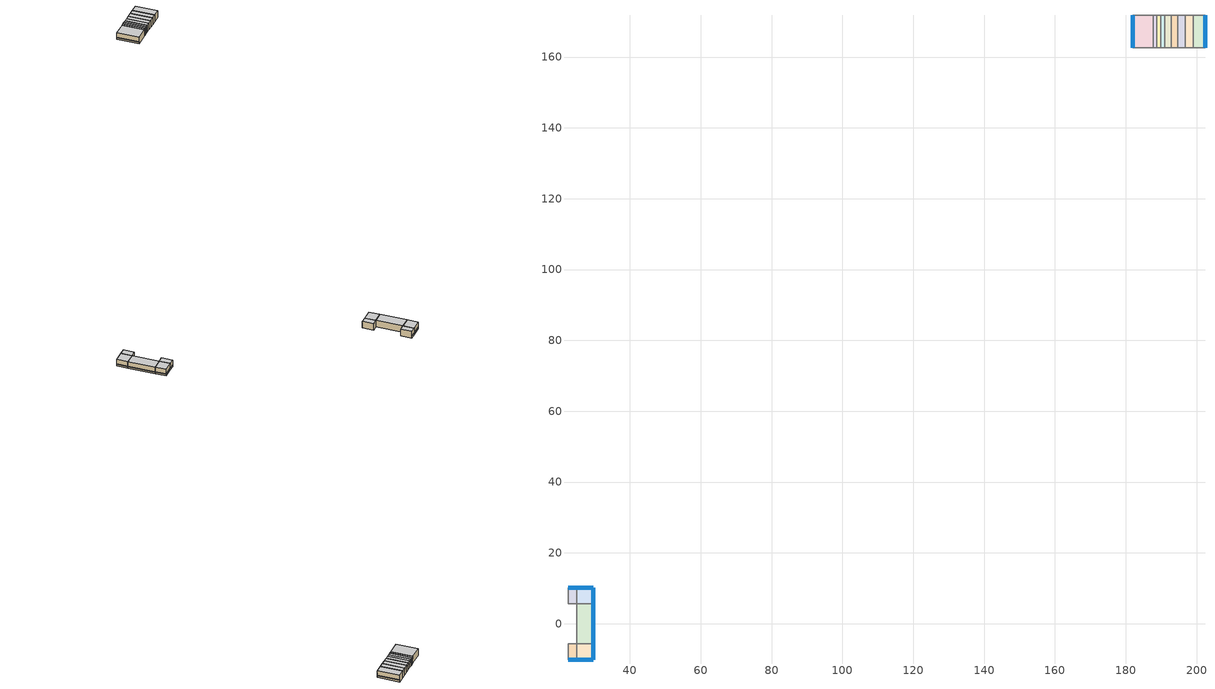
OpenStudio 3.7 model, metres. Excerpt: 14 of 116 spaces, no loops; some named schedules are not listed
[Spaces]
Outpatient LockerRoom A  - Story Ground
 floor ground (Foundation F 126 Perim 252 Area 1151): 22.5,-10.19 22.5,-5.62 25.02,-5.62 25.02,-10.19 z0
 wall outside: 22.5,-10.19 25.02,-10.19 z0:3.05
 wall to Outpatient NurseStation A  - Story Ground: 22.5,-5.62 22.5,-10.19 z0:3.05
 wall to Outpatient LockerRoom B  - Story Ground: 25.02,-5.62 22.5,-5.62 z0:3.05
 wall to Outpatient LockerRoom A end_b - Story Ground: 25.02,-10.19 25.02,-5.62 z0:3.05
 window (Window U-0.5 SHGC 0.27): 22.53,-10.19 24.99,-10.19 z0.76:0.95
 ceiling adiabatic (Typical Interior Ceiling): 25.02,-10.19 25.02,-5.62 22.5,-5.62 22.5,-10.19 z3.05
Outpatient LockerRoom C  - Story Ground
 floor ground (Foundation F 126 Perim 252 Area 1151): 22.5,5.62 22.5,10.19 25.02,10.19 25.02,5.62 z0
 wall outside: 25.02,10.19 22.5,10.19 z0:3.05
 wall to Outpatient NurseStation C  - Story Ground: 22.5,10.19 22.5,5.62 z0:3.05
 wall to Outpatient LockerRoom C end_b - Story Ground: 25.02,5.62 25.02,10.19 z0:3.05
 wall to Outpatient LockerRoom B  - Story Ground: 22.5,5.62 25.02,5.62 z0:3.05
 window (Window U-0.5 SHGC 0.27): 24.99,10.19 22.53,10.19 z0.76:0.95
 ceiling adiabatic (Typical Interior Ceiling): 25.02,5.62 25.02,10.19 22.5,10.19 22.5,5.62 z3.05
Outpatient LockerRoom A end_b - Story Ground
 floor ground (Foundation F 126 Perim 914 Area 209): 25.02,-10.19 25.02,-5.62 29.59,-5.62 29.59,-10.19 z0
 wall outside: 25.02,-10.19 29.59,-10.19 29.59,-5.62 z0:3.05
 wall to Outpatient LockerRoom B end_b - Story Ground: 29.59,-5.62 25.02,-5.62 z0:3.05
 window (Window U-0.5 SHGC 0.27): 29.59,-10.16 29.59,-5.64 / 25.04,-10.19 29.57,-10.19 z0.76:0.95
 ceiling adiabatic (Typical Interior Ceiling): 29.59,-10.19 29.59,-5.62 25.02,-5.62 25.02,-10.19 z3.05
Outpatient LockerRoom B end_b - Story Ground
 floor ground (Foundation F 126 Perim 1123 Area 5135): 25.02,-5.62 25.02,5.62 29.59,5.62 29.59,-5.62 z0
 wall outside: 29.59,-5.62 29.59,5.62 z0:3.05
 wall to Outpatient LockerRoom B  - Story Ground: 25.02,5.62 25.02,-5.62 z0:3.05
 wall to Outpatient LockerRoom C end_b - Story Ground: 29.59,5.62 25.02,5.62 z0:3.05
 window (Window U-0.5 SHGC 0.27): 29.59,-5.59 29.59,5.59 z0.76:0.95
 ceiling adiabatic (Typical Interior Ceiling): 29.59,-5.62 29.59,5.62 25.02,5.62 25.02,-5.62 z3.05
Outpatient LockerRoom C end_b - Story Ground
 floor ground (Foundation F 126 Perim 914 Area 209): 25.02,5.62 25.02,10.19 29.59,10.19 29.59,5.62 z0
 wall outside: 29.59,5.62 29.59,10.19 25.02,10.19 z0:3.05
 window (Window U-0.5 SHGC 0.27): 29.57,10.19 25.04,10.19 / 29.59,5.64 29.59,10.16 z0.76:0.95
 ceiling adiabatic (Typical Interior Ceiling): 29.59,5.62 29.59,10.19 25.02,10.19 25.02,5.62 z3.05
Outpatient ProcedureRoom  - Story Ground
 floor ground (Foundation F 126 Perim 922 Area 5322): 181.99,162.59 181.99,171.8 187.76,171.8 187.76,162.59 z0
 wall outside: 181.99,171.8 181.99,162.59 z0:3.05
 wall adiabatic (Typical Interior Wall): 187.76,171.8 181.99,171.8 / 181.99,162.59 187.76,162.59 z0:3.05
 wall to Outpatient CleanWork  - Story Ground: 187.76,162.59 187.76,171.8 z0:3.05
 window (Window U-0.5 SHGC 0.27): 181.99,171.78 181.99,162.61 z0.76:0.95
 ceiling adiabatic (Typical Interior Ceiling): 187.76,162.59 187.76,171.8 181.99,171.8 181.99,162.59 z3.05
Outpatient CleanWork  - Story Ground
 floor ground (Foundation F 126 Perim 0 Area 911): 187.76,162.59 187.76,171.8 188.75,171.8 188.75,162.59 z0
 wall adiabatic (Typical Interior Wall): 188.75,171.8 187.76,171.8 / 187.76,162.59 188.75,162.59 z0:3.05
 wall to Outpatient BioHazard  - Story Ground: 188.75,162.59 188.75,171.8 z0:3.05
 ceiling adiabatic (Typical Interior Ceiling): 188.75,162.59 188.75,171.8 187.76,171.8 187.76,162.59 z3.05
Outpatient BioHazard  - Story Ground
 floor ground (Foundation F 126 Perim 0 Area 1064): 188.75,162.59 188.75,171.8 189.91,171.8 189.91,162.59 z0
 wall adiabatic (Typical Interior Wall): 189.91,171.8 188.75,171.8 / 188.75,162.59 189.91,162.59 z0:3.05
 wall to Outpatient MedGas  - Story Ground: 189.91,162.59 189.91,171.8 z0:3.05
 ceiling adiabatic (Typical Interior Ceiling): 189.91,162.59 189.91,171.8 188.75,171.8 188.75,162.59 z3.05
Outpatient MedGas  - Story Ground
 floor ground (Foundation F 126 Perim 0 Area 1064): 189.91,162.59 189.91,171.8 191.06,171.8 191.06,162.59 z0
 wall adiabatic (Typical Interior Wall): 191.06,171.8 189.91,171.8 / 189.91,162.59 191.06,162.59 z0:3.05
 wall to Outpatient DressingRoom  - Story Ground: 191.06,162.59 191.06,171.8 z0:3.05
 ceiling adiabatic (Typical Interior Ceiling): 191.06,162.59 191.06,171.8 189.91,171.8 189.91,162.59 z3.05
Outpatient DressingRoom  - Story Ground
 floor ground (Foundation F 126 Perim 0 Area 1597): 191.06,162.59 191.06,171.8 192.8,171.8 192.8,162.59 z0
 wall adiabatic (Typical Interior Wall): 192.8,171.8 191.06,171.8 / 191.06,162.59 192.8,162.59 z0:3.05
 wall to Outpatient ElevatorPumpRoom  - Story Ground: 192.8,162.59 192.8,171.8 z0:3.05
 ceiling adiabatic (Typical Interior Ceiling): 192.8,162.59 192.8,171.8 191.06,171.8 191.06,162.59 z3.05
Outpatient ElevatorPumpRoom  - Story Ground
 floor ground (Foundation F 126 Perim 0 Area 1673): 192.8,162.59 192.8,171.8 194.61,171.8 194.61,162.59 z0
 wall adiabatic (Typical Interior Wall): 194.61,171.8 192.8,171.8 / 192.8,162.59 194.61,162.59 z0:3.05
 wall to Outpatient Anesthesia  - Story Ground: 194.61,162.59 194.61,171.8 z0:3.05
 ceiling adiabatic (Typical Interior Ceiling): 194.61,162.59 194.61,171.8 192.8,171.8 192.8,162.59 z3.05
Outpatient Anesthesia  - Story Ground
 floor ground (Foundation F 126 Perim 0 Area 1977): 194.61,162.59 194.61,171.8 196.76,171.8 196.76,162.59 z0
 wall adiabatic (Typical Interior Wall): 196.76,171.8 194.61,171.8 / 194.61,162.59 196.76,162.59 z0:3.05
 wall to Outpatient IT_Room  - Story Ground: 196.76,162.59 196.76,171.8 z0:3.05
 ceiling adiabatic (Typical Interior Ceiling): 196.76,162.59 196.76,171.8 194.61,171.8 194.61,162.59 z3.05
Outpatient IT_Room  - Story Ground
 floor ground (Foundation F 126 Perim 0 Area 2053): 196.76,162.59 196.76,171.8 198.98,171.8 198.98,162.59 z0
 wall adiabatic (Typical Interior Wall): 198.98,171.8 196.76,171.8 / 196.76,162.59 198.98,162.59 z0:3.05
 wall to Outpatient MRI_Control  - Story Ground: 198.98,162.59 198.98,171.8 z0:3.05
 ceiling adiabatic (Typical Interior Ceiling): 198.98,162.59 198.98,171.8 196.76,171.8 196.76,162.59 z3.05
Outpatient MRI_Control  - Story Ground
 floor ground (Foundation F 126 Perim 922 Area 3117): 198.98,162.59 198.98,171.8 202.36,171.8 202.36,162.59 z0
 wall outside: 202.36,162.59 202.36,171.8 z0:3.05
 wall adiabatic (Typical Interior Wall): 202.36,171.8 198.98,171.8 / 198.98,162.59 202.36,162.59 z0:3.05
 window (Window U-0.5 SHGC 0.27): 202.36,162.61 202.36,171.78 z0.76:0.95
 ceiling adiabatic (Typical Interior Ceiling): 202.36,162.59 202.36,171.8 198.98,171.8 198.98,162.59 z3.05
[Site]
Northeast Philadelph: Latitude {deg}=40.08; Longitude {deg}=-75.01; Time Zone {hr}=-5; Elevation {m}=36; Terrain=City
[Site:WaterMainsTemperature]
Calculation Method=Correlation; Annual Average Outdoor Air Temperature {C}=14.165; Maximum Difference In Monthly Average Outdoor Air Temperatures {deltaC}=25.99
[SizingPeriod:DesignDay] Daily Dry-Bulb Temperature Range {deltaC}=10.2; Barometric Pressure {Pa}=100893; Wind Speed {m/s}=4.3; Wind Direction {deg}=280; Rain Indicator=No; Snow Indicator=No; Day of Month=21; Month=7; Day Type=SummerDesignDay; Daylight Saving Time Indicator=No; Dry-Bulb Temperature Range Modifier Type=DefaultMultipliers; Solar Model Indicator=ASHRAETau; ASHRAE Clear Sky Optical Depth for Beam Irradiance=0.453; ASHRAE Clear Sky Optical Depth for Diffuse Irradiance=2.129
Name | Maximum Dry-Bulb Temperature {C} | Humidity Condition Type | Wetbulb or DewPoint at Maximum Dry-Bulb {C}
Northeast Philadelph Ann Clg .4% Condns DB=>MWB 1 | 34 | Wetbulb | 24.1
Northeast Philadelph Ann Clg .4% Condns WB=>MDB 1 | 31.5 | Wetbulb | 25.8
Northeast Philadelph Ann Clg 1% Condns DB=>MWB 1 | 32.6 | Wetbulb | 23.4
Northeast Philadelph Ann Clg 2% Condns DP=>MDB 1 | 26.8 | Dewpoint | 22.5
[ClimateZones]
Climate Zone Institution Name 1=ASHRAE; Climate Zone Document Name 1=ANSI/ASHRAE Standard 169; Climate Zone Document Year 1=2006; Climate Zone Value 1=ASHRAE 169-2013-4A; Climate Zone Institution Name 2=CEC; Climate Zone Document Name 2=California Climate Zone Descriptions; Climate Zone Document Year 2=1995
[Building]
ComStock 90.1-2004|Outpatient: North Axis {deg}=45; Default Construction Set=ComStock 90.1-2004 - Outpatient - ASHRAE 169-2013-4A; Default Schedule Set=Building Default Schedule Set; Standards Building Type=Outpatient
[Site:GroundTemperature:FCfactorMethod]
January Ground Temperature {C}=14; February Ground Temperature {C}=7.3; March Ground Temperature {C}=3.3; April Ground Temperature {C}=1.2; May Ground Temperature {C}=-0.2; June Ground Temperature {C}=5.6; July Ground Temperature {C}=10.9; August Ground Temperature {C}=16.1; September Ground Temperature {C}=21.7; October Ground Temperature {C}=25; November Ground Temperature {C}=24.8; December Ground Temperature {C}=19.9
[Construction:FfactorGroundFloor] F-Factor {W/m-K}=1.26344
Name | Area {m2} | PerimeterExposed {m}
Foundation F 126 Perim 0 Area 1977 | 19.7666 | 0
Foundation F 126 Perim 0 Area 1673 | 16.7256 | 0
Foundation F 126 Perim 0 Area 1597 | 15.9653 | 0
Foundation F 126 Perim 922 Area 5322 | 53.2178 | 9.21602
Foundation F 126 Perim 0 Area 1064 | 10.6436 | 0
Foundation F 126 Perim 914 Area 209 | 20.9032 | 9.144
Foundation F 126 Perim 252 Area 1151 | 11.5109 | 2.51769
Foundation F 126 Perim 1123 Area 5135 | 51.3454 | 11.2304
Foundation F 126 Perim 0 Area 2053 | 20.5269 | 0
Foundation F 126 Perim 922 Area 3117 | 31.1704 | 9.21602
Foundation F 126 Perim 0 Area 911 | 9.11123 | 0
[DefaultConstructionSet]
ComStock 90.1-2004 - Outpatient - ASHRAE 169-2013-4A: Default Exterior Surface Constructions=Default Surface Constructions 1; Default Interior Surface Constructions=Default Surface Constructions 2; Default Ground Contact Surface Constructions=Default Surface Constructions 3; Default Exterior SubSurface Constructions=Default Sub Surface Constructions 1; Default Interior SubSurface Constructions=Default Sub Surface Constructions 2; Interior Partition Construction=Typical Interior Partition
[DefaultSurfaceConstructions]
Name | Floor Construction | Wall Construction | Roof Ceiling Construction
Default Surface Constructions 1 | Typical Insulated Exterior Mass Floor R-9.35 | Typical Insulated Exterior Mass Wall R-6.62 | Typical IEAD Roof R-15.87
Default Surface Constructions 2 | Typical Interior Floor | Typical Interior Wall | Typical Interior Ceiling
Default Surface Constructions 3 | Typical Insulated Carpeted 6in Slab Floor | Typical Insulated Basement Mass Wall
[Construction]
Typical Insulated Exterior Mass Floor R-9.35: Typical Insulation R-6.78, 4 in. Normalweight Concrete Floor, Typical Carpet Pad
Typical IEAD Roof R-15.87: Roof Membrane, Typical Insulation R-14.76, Metal Roof Surface
Typical Interior Floor: 100mm Normalweight concrete floor, CP02 CARPET PAD
Typical Interior Wall: G01 13mm gypsum board, G01 13mm gypsum board
Typical Interior Ceiling: CP02 CARPET PAD, 100mm Normalweight concrete floor
Typical Insulated Carpeted 6in Slab Floor: 6 in. Normalweight Concrete Floor, Typical Carpet Pad
Typical Insulated Basement Mass Wall: 8 in. Concrete Block Basement Wall
U 0.57 SHGC 0.39 Dbl Ref-D Clr 6mm/6mm Air: REF D CLEAR 6MM, AIR 6MM, CLEAR 6MM
Typical Insulated Metal Door R-1.43: F08 Metal surface, Typical Insulation R-0.58
Typical Overhead Door R-0.86: Typical Insulation R-0.01
U 1.17 SHGC 0.49 Simple Glazing Skylight U-1.17 SHGC 0.39: U 1.17 SHGC 0.49 Simple Glazing U-1.17 SHGC 0.39
Typical Interior Window: Clear 3mm
Typical Interior Door; Typical Interior Partition: G05 25mm wood
Typical Insulated Exterior Mass Wall R-6.62: 1IN Stucco, 8IN CONCRETE HW RefBldg, Typical Insulation R-4.23, 1/2IN Gypsum
InteriorFurnishings 1: Std Wood 6inch 1
Window U-0.5 SHGC 0.27: Simple Glazing Double - LowE - Tinted/Reflective - Thermally Broken Aluminum
[Material:NoMass] Roughness=Smooth; Thermal Absorptance=0.9; Solar Absorptance=0.7
Name | Thermal Resistance {m2-K/W} | Visible Absorptance
Typical Insulation R-6.78 | 1.19347 | 0.7
Typical Carpet Pad; CP02 CARPET PAD | 0.21648 | 0.8
Typical Insulation R-14.76 | 2.59864 | 0.7
Typical Insulation R-0.58 | 0.101875 | 0.7
Typical Insulation R-0.01 | 0.001 | 0.7
Typical Insulation R-4.23 | 0.745657 | 0.7
[Material] Thermal Absorptance=0.9
Name | Roughness | Thickness {m} | Conductivity {W/m-K} | Density {kg/m3} | Specific Heat {J/kg-K} | Solar Absorptance | Visible Absorptance
4 in. Normalweight Concrete Floor | MediumRough | 0.1016 | 2.31 | 2322 | 832 | 0.7 | 0.7
Roof Membrane | VeryRough | 0.0095 | 0.16 | 1121.29 | 1460 | 0.7 | 0.7
Metal Roof Surface; F08 Metal surface | Smooth | 0.0008 | 45.28 | 7824 | 500 | 0.7 | 0.7
100mm Normalweight concrete floor | MediumRough | 0.1016 | 2.31045 | 2322 | 832.557 | 0.7 | 0.7
G01 13mm gypsum board | Smooth | 0.0127 | 0.160031 | 800.001 | 1090.73 | 0.7 | 0.5
6 in. Normalweight Concrete Floor | MediumRough | 0.1524 | 2.31 | 2322 | 832 | 0.7 | 0.7
8 in. Concrete Block Basement Wall | MediumRough | 0.2032 | 1.326 | 1842 | 912 | 0.7 | 0.7
G05 25mm wood | MediumSmooth | 0.0254 | 0.15 | 608 | 1630 | 0.5 | 0.5
1IN Stucco | Smooth | 0.0253 | 0.6918 | 1858 | 837 | 0.7 | 0.92
8IN CONCRETE HW RefBldg | Rough | 0.2032 | 1.311 | 2240 | 836.8 | 0.7 | 0.7
1/2IN Gypsum | Smooth | 0.0127 | 0.16 | 784.9 | 830 | 0.4 | 0.4
Std Wood 6inch 1 | MediumSmooth | 0.15 | 0.12 | 540 | 1210 | 0.7 | 0.7
[DefaultSubSurfaceConstructions]
Name | Fixed Window Construction | Operable Window Construction | Door Construction | Glass Door Construction | Overhead Door Construction | Skylight Construction | Tubular Daylight Dome Construction | Tubular Daylight Diffuser Construction
Default Sub Surface Constructions 1 | U 0.57 SHGC 0.39 Dbl Ref-D Clr 6mm/6mm Air | U 0.57 SHGC 0.39 Dbl Ref-D Clr 6mm/6mm Air | Typical Insulated Metal Door R-1.43 | U 0.57 SHGC 0.39 Dbl Ref-D Clr 6mm/6mm Air | Typical Overhead Door R-0.86 | U 1.17 SHGC 0.49 Simple Glazing Skylight U-1.17 SHGC 0.39 | Typical Interior Window | Typical Interior Window
Default Sub Surface Constructions 2 | Typical Interior Window | Typical Interior Window | Typical Interior Door
[WindowMaterial:Glazing] Optical Data Type=SpectralAverage; Infrared Transmittance at Normal Incidence=0; Front Side Infrared Hemispherical Emissivity=0.84; Conductivity {W/m-K}=0.9; Dirt Correction Factor for Solar and Visible Transmittance=1; Solar Diffusing=No
Name | Thickness {m} | Solar Transmittance at Normal Incidence | Front Side Solar Reflectance at Normal Incidence | Back Side Solar Reflectance at Normal Incidence | Visible Transmittance at Normal Incidence | Front Side Visible Reflectance at Normal Incidence | Back Side Visible Reflectance at Normal Incidence | Back Side Infrared Hemispherical Emissivity
REF D CLEAR 6MM | 0.006 | 0.429 | 0.308 | 0.379 | 0.334 | 0.453 | 0.505 | 0.82
CLEAR 6MM | 0.006 | 0.775 | 0.071 | 0.071 | 0.881 | 0.08 | 0.08 | 0.84
Clear 3mm | 0.003 | 0.837 | 0.075 | 0.075 | 0.898 | 0.081 | 0.081 | 0.84
[WindowMaterial:Gas]
AIR 6MM: Gas Type=Air; Thickness {m}=0.0063
[WindowMaterial:SimpleGlazingSystem]
Name | U-Factor {W/m2-K} | Solar Heat Gain Coefficient | Visible Transmittance
U 1.17 SHGC 0.49 Simple Glazing U-1.17 SHGC 0.39 | 6.64357 | 0.39 | 0.38
Simple Glazing Double - LowE - Tinted/Reflective - Thermally Broken Aluminum | 2.81642 | 0.266 | 0.359
[SpaceType] Standards Building Type=Outpatient
Name | Default Schedule Set | Design Specification Outdoor Air Object | Standards Space Type
Outpatient BioHazard - ComStock 90.1-2004 | Outpatient BioHazard Schedule Set | Outpatient BioHazard Ventilation | BioHazard
Outpatient MedGas - ComStock 90.1-2004 | Outpatient MedGas Schedule Set | Outpatient MedGas Ventilation | MedGas
Outpatient DressingRoom - ComStock 90.1-2004 | Outpatient DressingRoom Schedule Set | Outpatient DressingRoom Ventilation | DressingRoom
Outpatient ElevatorPumpRoom - ComStock 90.1-2004 | Outpatient ElevatorPumpRoom Schedule Set | Outpatient ElevatorPumpRoom Ventilation | ElevatorPumpRoom
Outpatient Anesthesia - ComStock 90.1-2004 | Outpatient Anesthesia Schedule Set | Outpatient Anesthesia Ventilation | Anesthesia
Outpatient IT_Room - ComStock 90.1-2004 | Outpatient IT_Room Schedule Set | Outpatient IT_Room Ventilation | IT_Room
Outpatient MRI_Control - ComStock 90.1-2004 | Outpatient MRI_Control Schedule Set | Outpatient MRI_Control Ventilation | MRI_Control
Outpatient ProcedureRoom - ComStock 90.1-2004 | Outpatient ProcedureRoom Schedule Set | Outpatient ProcedureRoom Ventilation | ProcedureRoom
Outpatient CleanWork - ComStock 90.1-2004 | Outpatient CleanWork Schedule Set | Outpatient CleanWork Ventilation | CleanWork
Outpatient LockerRoom - ComStock 90.1-2004 | Outpatient LockerRoom Schedule Set | Outpatient LockerRoom Ventilation | LockerRoom
[BuildingStory]
Story Ground: Nominal Z Coordinate {m}=0; Nominal Floor to Floor Height {m}=3.048
[Space] Building Story=Story Ground
Name | Space Type | Thermal Zone
Outpatient LockerRoom A  - Story Ground | Outpatient LockerRoom - ComStock 90.1-2004 | Zone Outpatient LockerRoom A  - Story Ground
Outpatient LockerRoom C  - Story Ground | Outpatient LockerRoom - ComStock 90.1-2004 | Zone Outpatient LockerRoom C  - Story Ground
Outpatient LockerRoom A end_b - Story Ground | Outpatient LockerRoom - ComStock 90.1-2004 | Zone Outpatient LockerRoom A end_b - Story Ground
Outpatient LockerRoom B end_b - Story Ground | Outpatient LockerRoom - ComStock 90.1-2004 | Zone Outpatient LockerRoom B end_b - Story Ground
Outpatient LockerRoom C end_b - Story Ground | Outpatient LockerRoom - ComStock 90.1-2004 | Zone Outpatient LockerRoom C end_b - Story Ground
Outpatient ProcedureRoom  - Story Ground | Outpatient ProcedureRoom - ComStock 90.1-2004 | Zone Outpatient ProcedureRoom  - Story Ground
Outpatient CleanWork  - Story Ground | Outpatient CleanWork - ComStock 90.1-2004 | Zone Outpatient CleanWork  - Story Ground
Outpatient BioHazard  - Story Ground | Outpatient BioHazard - ComStock 90.1-2004 | Zone Outpatient BioHazard  - Story Ground
Outpatient MedGas  - Story Ground | Outpatient MedGas - ComStock 90.1-2004 | Zone Outpatient MedGas  - Story Ground
Outpatient DressingRoom  - Story Ground | Outpatient DressingRoom - ComStock 90.1-2004 | Zone Outpatient DressingRoom  - Story Ground
Outpatient ElevatorPumpRoom  - Story Ground | Outpatient ElevatorPumpRoom - ComStock 90.1-2004 | Zone Outpatient ElevatorPumpRoom  - Story Ground
Outpatient Anesthesia  - Story Ground | Outpatient Anesthesia - ComStock 90.1-2004 | Zone Outpatient Anesthesia  - Story Ground
Outpatient IT_Room  - Story Ground | Outpatient IT_Room - ComStock 90.1-2004 | Zone Outpatient IT_Room  - Story Ground
Outpatient MRI_Control  - Story Ground | Outpatient MRI_Control - ComStock 90.1-2004 | Zone Outpatient MRI_Control  - Story Ground
[ThermalZone] Multiplier=1; Use Ideal Air Loads=No
Name | Thermostat
Zone Outpatient LockerRoom A  - Story Ground | Outpatient LockerRoom - ComStock 90.1-2004 Thermostat
Zone Outpatient LockerRoom C  - Story Ground | Outpatient LockerRoom - ComStock 90.1-2004 Thermostat 4
Zone Outpatient LockerRoom A end_b - Story Ground | Outpatient LockerRoom - ComStock 90.1-2004 Thermostat 1
Zone Outpatient LockerRoom B end_b - Story Ground | Outpatient LockerRoom - ComStock 90.1-2004 Thermostat 3
Zone Outpatient LockerRoom C end_b - Story Ground | Outpatient LockerRoom - ComStock 90.1-2004 Thermostat 5
Zone Outpatient ProcedureRoom  - Story Ground | Outpatient ProcedureRoom - ComStock 90.1-2004 Thermostat
Zone Outpatient CleanWork  - Story Ground | Outpatient CleanWork - ComStock 90.1-2004 Thermostat
Zone Outpatient BioHazard  - Story Ground | Outpatient BioHazard - ComStock 90.1-2004 Thermostat
Zone Outpatient MedGas  - Story Ground | Outpatient MedGas - ComStock 90.1-2004 Thermostat
Zone Outpatient DressingRoom  - Story Ground | Outpatient DressingRoom - ComStock 90.1-2004 Thermostat
Zone Outpatient ElevatorPumpRoom  - Story Ground | Outpatient ElevatorPumpRoom - ComStock 90.1-2004 Thermostat
Zone Outpatient Anesthesia  - Story Ground | Outpatient Anesthesia - ComStock 90.1-2004 Thermostat
Zone Outpatient IT_Room  - Story Ground | Outpatient IT_Room - ComStock 90.1-2004 Thermostat
Zone Outpatient MRI_Control  - Story Ground | Outpatient MRI_Control - ComStock 90.1-2004 Thermostat
[People:Definition] Number of People Calculation Method=People/Area; Fraction Radiant=0.3
Name | People per Space Floor Area {person/m2}
Outpatient Anesthesia People Definition; Outpatient CleanWork People Definition; Outpatient MRI_Control People Definition; Outpatient ProcedureRoom People Definition | 0.215493
Outpatient DressingRoom People Definition; Outpatient IT_Room People Definition | 0.0538196
Outpatient LockerRoom People Definition | 0.161566
[People] Work Efficiency Schedule=Work Efficiency Schedule; Clothing Insulation Schedule=Clothing Schedule; Air Velocity Schedule=Air Velocity Schedule; Multiplier=1
Name | People Definition | Space or SpaceType
Outpatient Anesthesia People | Outpatient Anesthesia People Definition | Outpatient Anesthesia - ComStock 90.1-2004
Outpatient CleanWork People | Outpatient CleanWork People Definition | Outpatient CleanWork - ComStock 90.1-2004
Outpatient DressingRoom People | Outpatient DressingRoom People Definition | Outpatient DressingRoom - ComStock 90.1-2004
Outpatient IT_Room People | Outpatient IT_Room People Definition | Outpatient IT_Room - ComStock 90.1-2004
Outpatient LockerRoom People | Outpatient LockerRoom People Definition | Outpatient LockerRoom - ComStock 90.1-2004
Outpatient MRI_Control People | Outpatient MRI_Control People Definition | Outpatient MRI_Control - ComStock 90.1-2004
Outpatient ProcedureRoom People | Outpatient ProcedureRoom People Definition | Outpatient ProcedureRoom - ComStock 90.1-2004
[Lights:Definition] Design Level Calculation Method=Watts/Area; Fraction Visible=0.2; Return Air Fraction=0
Name | Watts per Space Floor Area {W/m2} | Fraction Radiant
Outpatient IT_Room - ComStock 90.1-2004 General Lights Definition | 6.48665 | 0.31
Outpatient ProcedureRoom - ComStock 90.1-2004 General Lights Definition | 15.429 | 0.31
Outpatient ProcedureRoom - ComStock 90.1-2004 Task Lights Definition | 0.0230523 | 0.125
Outpatient MRI_Control - ComStock 90.1-2004 General Lights Definition | 9.09114 | 0.31
Outpatient LockerRoom - ComStock 90.1-2004 General Lights Definition | 3.74035 | 0.31
Outpatient LockerRoom - ComStock 90.1-2004 Wall Wash Lights Definition | 4.25298 | 0.125
Outpatient Anesthesia - ComStock 90.1-2004 General Lights Definition; Outpatient CleanWork - ComStock 90.1-2004 General Lights Definition | 3.00501 | 0.31
Outpatient Anesthesia - ComStock 90.1-2004 Task Lights Definition; Outpatient CleanWork - ComStock 90.1-2004 Task Lights Definition | 26.7515 | 0.125
Outpatient DressingRoom - ComStock 90.1-2004 General Lights Definition | 8.57624 | 0.31
Outpatient MedGas - ComStock 90.1-2004 General Lights Definition; Outpatient BioHazard - ComStock 90.1-2004 General Lights Definition | 5.24604 | 0.31
Outpatient ElevatorPumpRoom - ComStock 90.1-2004 General Lights Definition | 4.99605 | 0.31
Outpatient ElevatorPumpRoom - ComStock 90.1-2004 Task Lights Definition | 5.1427 | 0.125
[ElectricEquipment:Definition] Design Level Calculation Method=Watts/Area; Fraction Latent=0; Fraction Radiant=0.5; Fraction Lost=0
Name | Watts per Space Floor Area {W/m2}
Outpatient Anesthesia Elec Equip Definition; Outpatient CleanWork Elec Equip Definition | 21.5278
Outpatient BioHazard Elec Equip Definition; Outpatient MedGas Elec Equip Definition | 1.07639
Outpatient DressingRoom Elec Equip Definition; Outpatient IT_Room Elec Equip Definition | 11.8403
Outpatient LockerRoom Elec Equip Definition; Outpatient ProcedureRoom Elec Equip Definition | 32.2917
Outpatient MRI_Control Elec Equip Definition | 107.639
[ElectricEquipment]
Name | Electric Equipment Definition | Space or SpaceType
Outpatient Anesthesia Elec Equip | Outpatient Anesthesia Elec Equip Definition | Outpatient Anesthesia - ComStock 90.1-2004
Outpatient BioHazard Elec Equip | Outpatient BioHazard Elec Equip Definition | Outpatient BioHazard - ComStock 90.1-2004
Outpatient CleanWork Elec Equip | Outpatient CleanWork Elec Equip Definition | Outpatient CleanWork - ComStock 90.1-2004
Outpatient DressingRoom Elec Equip | Outpatient DressingRoom Elec Equip Definition | Outpatient DressingRoom - ComStock 90.1-2004
Outpatient IT_Room Elec Equip | Outpatient IT_Room Elec Equip Definition | Outpatient IT_Room - ComStock 90.1-2004
Outpatient LockerRoom Elec Equip | Outpatient LockerRoom Elec Equip Definition | Outpatient LockerRoom - ComStock 90.1-2004
Outpatient MedGas Elec Equip | Outpatient MedGas Elec Equip Definition | Outpatient MedGas - ComStock 90.1-2004
Outpatient MRI_Control Elec Equip | Outpatient MRI_Control Elec Equip Definition | Outpatient MRI_Control - ComStock 90.1-2004
Outpatient ProcedureRoom Elec Equip | Outpatient ProcedureRoom Elec Equip Definition | Outpatient ProcedureRoom - ComStock 90.1-2004
[DesignSpecification:OutdoorAir]
Name | Outdoor Air Method | Outdoor Air Flow per Floor Area {m3/s-m2} | Outdoor Air Flow per Person {m3/s-person} | Outdoor Air Flow Air Changes per Hour {1/hr}
Outpatient Anesthesia Ventilation; Outpatient CleanWork Ventilation; Outpatient MRI_Control Ventilation | Sum | 0.001524
Outpatient BioHazard Ventilation; Outpatient MedGas Ventilation | Sum | 0.000762
Outpatient DressingRoom Ventilation; Outpatient IT_Room Ventilation | Sum |  | 0.00943895
Outpatient ElevatorPumpRoom Ventilation |  | 0 | 0 | 0
Outpatient LockerRoom Ventilation | Sum |  | 0.00707921
Outpatient ProcedureRoom Ventilation | Sum | 0.004064
[DefaultScheduleSet]
Name | Number of People Schedule | People Activity Level Schedule | Lighting Schedule | Electric Equipment Schedule | Infiltration Schedule | Hours of Operation Schedule
Outpatient Anesthesia Schedule Set; Outpatient BioHazard Schedule Set; Outpatient CleanWork Schedule Set; Outpatient DressingRoom Schedule Set; Outpatient IT_Room Schedule Set; Outpatient LockerRoom Schedule Set; Outpatient MedGas Schedule Set; Outpatient MRI_Control Schedule Set | OutPatientHealthCare BLDG_OCC_SCH | OutPatientHealthCare ACTIVITY_SCH | OutPatientHealthCare BLDG_LIGHT_SCH | OutPatientHealthCare BLDG_EQUIP_SCH_BASE | OutPatientHealthCare INFIL_SCH
Outpatient ElevatorPumpRoom Schedule Set | OutPatientHealthCare BLDG_OCC_SCH | OutPatientHealthCare ACTIVITY_SCH | OutPatientHealthCare BLDG_LIGHT_STORAGE_SCH | OutPatientHealthCare ELEV_LIGHT_FAN_SCH_24_7 | OutPatientHealthCare INFIL_SCH
Outpatient ProcedureRoom Schedule Set | OutPatientHealthCare BLDG_OCC_SCH | OutPatientHealthCare ACTIVITY_SCH | OutPatientHealthCare BLDG_LIGHT_EXAM_SCH | OutPatientHealthCare BLDG_EQUIP_SCH_BASE | OutPatientHealthCare INFIL_SCH
Building Default Schedule Set |  |  |  |  |  | Building Hours of Operation NonResidential
[Exterior:Lights:Definition]
Name | Design Level {W}
Parking Areas and Drives Def (W/ft^2) | 0.0414577
Building Facades Def (W/ft^2) | 0.2
Main Entries Def (W/ft) | 30
Other Doors Def (W/ft) | 20
[Exterior:Lights] Control Option=AstronomicalClock
Name | Exterior Lights Definition | Schedule | Multiplier
Parking Areas and Drives | Parking Areas and Drives Def (W/ft^2) | Always On Discrete | 151875
Building Facades | Building Facades Def (W/ft^2) | Schedule Ruleset 1 | 5824.89
Main Entries | Main Entries Def (W/ft) | Always On Discrete | 12
Other Doors | Other Doors Def (W/ft) | Always On Discrete | 31.14
[ThermostatSetpoint:DualSetpoint] Heating Setpoint Temperature Schedule=OutPatientHealthCare HTGSETP_SCH_YES_OPTIMUM; Cooling Setpoint Temperature Schedule=OutPatientHealthCare CLGSETP_SCH_NO_SETBACK
Outpatient Anesthesia - ComStock 90.1-2004 Thermostat; Outpatient BioHazard - ComStock 90.1-2004 Thermostat; Outpatient CleanWork - ComStock 90.1-2004 Thermostat; Outpatient DressingRoom - ComStock 90.1-2004 Thermostat; Outpatient ElevatorPumpRoom - ComStock 90.1-2004 Thermostat; Outpatient IT_Room - ComStock 90.1-2004 Thermostat; Outpatient LockerRoom - ComStock 90.1-2004 Thermostat; Outpatient LockerRoom - ComStock 90.1-2004 Thermostat 1; Outpatient LockerRoom - ComStock 90.1-2004 Thermostat 3; Outpatient LockerRoom - ComStock 90.1-2004 Thermostat 4; Outpatient LockerRoom - ComStock 90.1-2004 Thermostat 5; Outpatient MedGas - ComStock 90.1-2004 Thermostat; Outpatient MRI_Control - ComStock 90.1-2004 Thermostat; Outpatient ProcedureRoom - ComStock 90.1-2004 Thermostat
[InternalMass:Definition]
Internal Mass Definition 2: Construction=InteriorFurnishings 1; Design Level Calculation Method=SurfaceArea/Area; Surface Area per Space Floor Area=2
[InternalMass] Internal Mass Definition=Internal Mass Definition 2; Multiplier=1
Name | Space or SpaceType
Outpatient Anesthesia  - Story Ground Mass | Outpatient Anesthesia  - Story Ground
Outpatient ElevatorPumpRoom  - Story Ground Mass | Outpatient ElevatorPumpRoom  - Story Ground
Outpatient DressingRoom  - Story Ground Mass | Outpatient DressingRoom  - Story Ground
Outpatient ProcedureRoom  - Story Ground Mass | Outpatient ProcedureRoom  - Story Ground
Outpatient BioHazard  - Story Ground Mass | Outpatient BioHazard  - Story Ground
Outpatient LockerRoom C  - Story Ground Mass | Outpatient LockerRoom C  - Story Ground
Outpatient LockerRoom C end_b - Story Ground Mass | Outpatient LockerRoom C end_b - Story Ground
Outpatient IT_Room  - Story Ground Mass | Outpatient IT_Room  - Story Ground
Outpatient MRI_Control  - Story Ground Mass | Outpatient MRI_Control  - Story Ground
Outpatient MedGas  - Story Ground Mass | Outpatient MedGas  - Story Ground
Outpatient LockerRoom A  - Story Ground Mass | Outpatient LockerRoom A  - Story Ground
Outpatient LockerRoom A end_b - Story Ground Mass | Outpatient LockerRoom A end_b - Story Ground
Outpatient LockerRoom B end_b - Story Ground Mass | Outpatient LockerRoom B end_b - Story Ground
Outpatient CleanWork  - Story Ground Mass | Outpatient CleanWork  - Story Ground
[Lights] Fraction Replaceable=1
Name | Lights Definition | Space or SpaceType
Outpatient IT_Room - ComStock 90.1-2004 General Lighting | Outpatient IT_Room - ComStock 90.1-2004 General Lights Definition | Outpatient IT_Room - ComStock 90.1-2004
Outpatient ProcedureRoom - ComStock 90.1-2004 General Lighting | Outpatient ProcedureRoom - ComStock 90.1-2004 General Lights Definition | Outpatient ProcedureRoom - ComStock 90.1-2004
Outpatient ProcedureRoom - ComStock 90.1-2004 Task Lighting | Outpatient ProcedureRoom - ComStock 90.1-2004 Task Lights Definition | Outpatient ProcedureRoom - ComStock 90.1-2004
Outpatient MRI_Control - ComStock 90.1-2004 General Lighting | Outpatient MRI_Control - ComStock 90.1-2004 General Lights Definition | Outpatient MRI_Control - ComStock 90.1-2004
Outpatient LockerRoom - ComStock 90.1-2004 General Lighting | Outpatient LockerRoom - ComStock 90.1-2004 General Lights Definition | Outpatient LockerRoom - ComStock 90.1-2004
Outpatient LockerRoom - ComStock 90.1-2004 Wall Wash Lighting | Outpatient LockerRoom - ComStock 90.1-2004 Wall Wash Lights Definition | Outpatient LockerRoom - ComStock 90.1-2004
Outpatient Anesthesia - ComStock 90.1-2004 General Lighting | Outpatient Anesthesia - ComStock 90.1-2004 General Lights Definition | Outpatient Anesthesia - ComStock 90.1-2004
Outpatient Anesthesia - ComStock 90.1-2004 Task Lighting | Outpatient Anesthesia - ComStock 90.1-2004 Task Lights Definition | Outpatient Anesthesia - ComStock 90.1-2004
Outpatient DressingRoom - ComStock 90.1-2004 General Lighting | Outpatient DressingRoom - ComStock 90.1-2004 General Lights Definition | Outpatient DressingRoom - ComStock 90.1-2004
Outpatient MedGas - ComStock 90.1-2004 General Lighting | Outpatient MedGas - ComStock 90.1-2004 General Lights Definition | Outpatient MedGas - ComStock 90.1-2004
Outpatient BioHazard - ComStock 90.1-2004 General Lighting | Outpatient BioHazard - ComStock 90.1-2004 General Lights Definition | Outpatient BioHazard - ComStock 90.1-2004
Outpatient ElevatorPumpRoom - ComStock 90.1-2004 General Lighting | Outpatient ElevatorPumpRoom - ComStock 90.1-2004 General Lights Definition | Outpatient ElevatorPumpRoom - ComStock 90.1-2004
Outpatient ElevatorPumpRoom - ComStock 90.1-2004 Task Lighting | Outpatient ElevatorPumpRoom - ComStock 90.1-2004 Task Lights Definition | Outpatient ElevatorPumpRoom - ComStock 90.1-2004
Outpatient CleanWork - ComStock 90.1-2004 General Lighting | Outpatient CleanWork - ComStock 90.1-2004 General Lights Definition | Outpatient CleanWork - ComStock 90.1-2004
Outpatient CleanWork - ComStock 90.1-2004 Task Lighting | Outpatient CleanWork - ComStock 90.1-2004 Task Lights Definition | Outpatient CleanWork - ComStock 90.1-2004
[SpaceInfiltration:DesignFlowRate] Design Flow Rate Calculation Method=Flow/ExteriorArea; Flow per Exterior Surface Area {m3/s-m2}=0.000413282; Velocity Term Coefficient=0
Name | Space or SpaceType | Schedule | Constant Term Coefficient | Temperature Term Coefficient | Velocity Squared Term Coefficient
Outpatient ProcedureRoom  - Story Ground HVAC On Infiltration | Outpatient ProcedureRoom  - Story Ground | Infiltration HVAC On Schedule | -0.0461 | 0.0053 | 0.0311
Outpatient ProcedureRoom  - Story Ground HVAC Off Infiltration | Outpatient ProcedureRoom  - Story Ground | Infiltration HVAC Off Schedule | 0 | 0.0174 | 0.0341
Outpatient LockerRoom C  - Story Ground HVAC On Infiltration | Outpatient LockerRoom C  - Story Ground | Infiltration HVAC On Schedule | -0.0461 | 0.0053 | 0.0311
Outpatient LockerRoom C  - Story Ground HVAC Off Infiltration | Outpatient LockerRoom C  - Story Ground | Infiltration HVAC Off Schedule | 0 | 0.0174 | 0.0341
Outpatient LockerRoom C end_b - Story Ground HVAC On Infiltration | Outpatient LockerRoom C end_b - Story Ground | Infiltration HVAC On Schedule | -0.0461 | 0.0053 | 0.0311
Outpatient LockerRoom C end_b - Story Ground HVAC Off Infiltration | Outpatient LockerRoom C end_b - Story Ground | Infiltration HVAC Off Schedule | 0 | 0.0174 | 0.0341
Outpatient MRI_Control  - Story Ground HVAC On Infiltration | Outpatient MRI_Control  - Story Ground | Infiltration HVAC On Schedule | -0.0461 | 0.0053 | 0.0311
Outpatient MRI_Control  - Story Ground HVAC Off Infiltration | Outpatient MRI_Control  - Story Ground | Infiltration HVAC Off Schedule | 0 | 0.0174 | 0.0341
Outpatient LockerRoom A  - Story Ground HVAC On Infiltration | Outpatient LockerRoom A  - Story Ground | Infiltration HVAC On Schedule | -0.0461 | 0.0053 | 0.0311
Outpatient LockerRoom A  - Story Ground HVAC Off Infiltration | Outpatient LockerRoom A  - Story Ground | Infiltration HVAC Off Schedule | 0 | 0.0174 | 0.0341
Outpatient LockerRoom A end_b - Story Ground HVAC On Infiltration | Outpatient LockerRoom A end_b - Story Ground | Infiltration HVAC On Schedule | -0.0461 | 0.0053 | 0.0311
Outpatient LockerRoom A end_b - Story Ground HVAC Off Infiltration | Outpatient LockerRoom A end_b - Story Ground | Infiltration HVAC Off Schedule | 0 | 0.0174 | 0.0341
Outpatient LockerRoom B end_b - Story Ground HVAC On Infiltration | Outpatient LockerRoom B end_b - Story Ground | Infiltration HVAC On Schedule | -0.0461 | 0.0053 | 0.0311
Outpatient LockerRoom B end_b - Story Ground HVAC Off Infiltration | Outpatient LockerRoom B end_b - Story Ground | Infiltration HVAC Off Schedule | 0 | 0.0174 | 0.0341
[Schedule:Ruleset]
Name | Default Day Schedule | Summer Design Day Schedule | Winter Design Day Schedule
Clothing Schedule | Clothing Schedule Default Winter Clothes
Air Velocity Schedule | Air Velocity Schedule Default
Work Efficiency Schedule | Work Efficiency Schedule Default
OutPatientHealthCare BLDG_OCC_SCH | OutPatientHealthCare BLDG_OCC_SCH Default | OutPatientHealthCare BLDG_OCC_SCH Summer Design Day | OutPatientHealthCare BLDG_OCC_SCH Winter Design Day
OutPatientHealthCare ACTIVITY_SCH | OutPatientHealthCare ACTIVITY_SCH Default | OutPatientHealthCare ACTIVITY_SCH Summer Design Day | OutPatientHealthCare ACTIVITY_SCH Winter Design Day
OutPatientHealthCare BLDG_LIGHT_SCH | OutPatientHealthCare BLDG_LIGHT_SCH Default | OutPatientHealthCare BLDG_LIGHT_SCH Summer Design Day | OutPatientHealthCare BLDG_LIGHT_SCH Winter Design Day
OutPatientHealthCare BLDG_EQUIP_SCH_BASE | OutPatientHealthCare BLDG_EQUIP_SCH_BASE Default | OutPatientHealthCare BLDG_EQUIP_SCH_BASE Summer Design Day | OutPatientHealthCare BLDG_EQUIP_SCH_BASE Winter Design Day
OutPatientHealthCare INFIL_SCH | OutPatientHealthCare INFIL_SCH Default | OutPatientHealthCare INFIL_SCH Summer Design Day | OutPatientHealthCare INFIL_SCH Winter Design Day
OutPatientHealthCare BLDG_LIGHT_STORAGE_SCH | OutPatientHealthCare BLDG_LIGHT_STORAGE_SCH Default | OutPatientHealthCare BLDG_LIGHT_STORAGE_SCH Summer Design Day | OutPatientHealthCare BLDG_LIGHT_STORAGE_SCH Winter Design Day
OutPatientHealthCare ELEV_LIGHT_FAN_SCH_24_7 | OutPatientHealthCare ELEV_LIGHT_FAN_SCH_24_7 Default | OutPatientHealthCare ELEV_LIGHT_FAN_SCH_24_7 Summer Design Day | OutPatientHealthCare ELEV_LIGHT_FAN_SCH_24_7 Winter Design Day
OutPatientHealthCare BLDG_LIGHT_EXAM_SCH | OutPatientHealthCare BLDG_LIGHT_EXAM_SCH Default | OutPatientHealthCare BLDG_LIGHT_EXAM_SCH Summer Design Day | OutPatientHealthCare BLDG_LIGHT_EXAM_SCH Winter Design Day
Schedule Ruleset 1 | Schedule Day 25
OutPatientHealthCare HTGSETP_SCH_YES_OPTIMUM | OutPatientHealthCare HTGSETP_SCH_YES_OPTIMUM Default | OutPatientHealthCare HTGSETP_SCH_YES_OPTIMUM Summer Design Day | OutPatientHealthCare HTGSETP_SCH_YES_OPTIMUM Winter Design Day
OutPatientHealthCare CLGSETP_SCH_NO_SETBACK | OutPatientHealthCare CLGSETP_SCH_NO_SETBACK Default | OutPatientHealthCare CLGSETP_SCH_NO_SETBACK Summer Design Day | OutPatientHealthCare CLGSETP_SCH_NO_SETBACK Winter Design Day
Building Hours of Operation NonResidential | Building Hours of Operation NonResidential Default | Building Hours of Operation NonResidential Summer Design Day | Building Hours of Operation NonResidential Winter Design Day
Infiltration HVAC On Schedule | 54 Zone VAV Occ Sch Default 3 | 54 Zone VAV Occ Sch Summer Design Day 3 | 54 Zone VAV Occ Sch Winter Design Day 3
Infiltration HVAC Off Schedule | Infiltration HVAC Off Schedule Default Day Schedule | Infiltration HVAC Off Schedule Summer Design Day Schedule 1 | Infiltration HVAC Off Schedule Winter Design Day Schedule 1
[Schedule:Day]
Clothing Schedule Summer Clothes: 24, 0, 0.5
OutPatientHealthCare BLDG_OCC_SCH SmrDsn|Wkdy Day: Yes, 4, 0, 0.05, 4, 15, 0.06875, 4, 30, 0.0875, 4, 45, 0.10625, 5, 0, 0.125, 5, 15, 0.14375, 5, 30, 0.1625, 5, 45, 0.18125, 6, 0, 0.2, 6, 30, 0.2, 6, 45, 0.275, 7, 0, 0.35, 7, 15, 0.425, 7, 30, 0.5, 7, 45, 0.6, 8, 0, 0.7, 8, 15, 0.8, 8, 30, 0.9, 14, 15, 0.9, 14, 30, 0.85, 14, 45, 0.8, 15, 0, 0.75, 15, 15, 0.7, 15, 30, 0.65, 15, 45, 0.6, 16, 0, 0.55, 16, 15, 0.5, 16, 30, 0.4625, 16, 45, 0.425, 17, 0, 0.3875, 17, 15, 0.35, 17, 30, 0.3125, 17, 45, 0.275, 18, 0, 0.2375, 18, 15, 0.2, 18, 30, 0.18125, 18, 45, 0.1625, 19, 0, 0.14375, 19, 15, 0.125, 19, 30, 0.10625, 19, 45, 0.0875, 20, 0, 0.06875, 20, 15, 0.05, 24, 0, 0.05
OutPatientHealthCare BLDG_OCC_SCH WntrDsn|Sat Day: Yes, 9, 30, 0.05, 9, 45, 0.06875, 10, 0, 0.0875, 10, 15, 0.10625, 10, 30, 0.125, 10, 45, 0.14375, 11, 0, 0.1625, 11, 15, 0.18125, 11, 30, 0.2, 11, 45, 0.2125, 12, 0, 0.225, 12, 15, 0.2375, 12, 30, 0.25, 12, 45, 0.2625, 13, 0, 0.275, 13, 15, 0.2875, 13, 30, 0.3, 13, 37, 0.3, 13, 52, 0.277778, 14, 7, 0.255556, 14, 22, 0.233333, 14, 37, 0.211111, 14, 45, 0.2, 15, 45, 0.2, 16, 0, 0.190625, 16, 15, 0.18125, 16, 30, 0.171875, 16, 45, 0.1625, 17, 0, 0.153125, 17, 15, 0.14375, 17, 30, 0.134375, 17, 45, 0.125, 18, 0, 0.115625, 18, 15, 0.10625, 18, 30, 0.096875, 18, 45, 0.0875, 19, 0, 0.078125, 19, 15, 0.06875, 19, 30, 0.059375, 19, 45, 0.05, 24, 0, 0.05
OutPatientHealthCare BLDG_LIGHT_SCH SmrDsn|Wkdy Day; OutPatientHealthCare BLDG_LIGHT_STORAGE_SCH SmrDsn|Wkdy Day; OutPatientHealthCare BLDG_LIGHT_EXAM_SCH SmrDsn|Wkdy Day: Yes, 4, 0, 0.1, 4, 15, 0.125, 4, 30, 0.15, 4, 45, 0.175, 5, 0, 0.2, 5, 15, 0.225, 5, 30, 0.25, 5, 45, 0.275, 6, 0, 0.3, 6, 30, 0.3, 6, 45, 0.375, 7, 0, 0.45, 7, 15, 0.525, 7, 30, 0.6, 7, 45, 0.675, 8, 0, 0.75, 8, 15, 0.825, 8, 30, 0.9, 14, 15, 0.9, 14, 30, 0.8625, 14, 45, 0.825, 15, 0, 0.7875, 15, 15, 0.75, 15, 30, 0.7125, 15, 45, 0.675, 16, 0, 0.6375, 16, 15, 0.6, 16, 30, 0.5625, 16, 45, 0.525, 17, 0, 0.4875, 17, 15, 0.45, 17, 30, 0.4125, 17, 45, 0.375, 18, 0, 0.3375, 18, 15, 0.3, 18, 30, 0.275, 18, 45, 0.25, 19, 0, 0.225, 19, 15, 0.2, 19, 30, 0.175, 19, 45, 0.15, 20, 0, 0.125, 20, 15, 0.1, 24, 0, 0.1
OutPatientHealthCare BLDG_LIGHT_SCH WntrDsn|Sat Day; OutPatientHealthCare BLDG_LIGHT_STORAGE_SCH WntrDsn|Sat Day; OutPatientHealthCare BLDG_LIGHT_EXAM_SCH WntrDsn|Sat Day: Yes, 9, 30, 0.1, 9, 45, 0.125, 10, 0, 0.15, 10, 15, 0.175, 10, 30, 0.2, 10, 45, 0.225, 11, 0, 0.25, 11, 15, 0.275, 11, 30, 0.3, 11, 45, 0.3125, 12, 0, 0.325, 12, 15, 0.3375, 12, 30, 0.35, 12, 45, 0.3625, 13, 0, 0.375, 13, 15, 0.3875, 13, 30, 0.4, 13, 37, 0.4, 13, 52, 0.377778, 14, 7, 0.355556, 14, 22, 0.333333, 14, 37, 0.311111, 14, 45, 0.3, 15, 45, 0.3, 16, 0, 0.2875, 16, 15, 0.275, 16, 30, 0.2625, 16, 45, 0.25, 17, 0, 0.2375, 17, 15, 0.225, 17, 30, 0.2125, 17, 45, 0.2, 18, 0, 0.1875, 18, 15, 0.175, 18, 30, 0.1625, 18, 45, 0.15, 19, 0, 0.1375, 19, 15, 0.125, 19, 30, 0.1125, 19, 45, 0.1, 24, 0, 0.1
OutPatientHealthCare BLDG_EQUIP_SCH_BASE SmrDsn|Wkdy Day: Yes, 4, 0, 0.3, 4, 15, 0.325, 4, 30, 0.35, 4, 45, 0.375, 5, 0, 0.4, 5, 15, 0.425, 5, 30, 0.45, 5, 45, 0.475, 6, 0, 0.5, 6, 15, 0.5625, 6, 30, 0.625, 6, 45, 0.6875, 7, 0, 0.75, 7, 15, 0.8125, 7, 30, 0.875, 7, 45, 0.9375, 8, 0, 1, 14, 15, 1, 14, 30, 0.9375, 14, 45, 0.875, 15, 0, 0.8125, 15, 15, 0.75, 15, 30, 0.6875, 15, 45, 0.625, 16, 0, 0.5625, 16, 15, 0.5, 16, 30, 0.475, 16, 45, 0.45, 17, 0, 0.425, 17, 15, 0.4, 17, 30, 0.375, 17, 45, 0.35, 18, 0, 0.325, 18, 15, 0.3, 24, 0, 0.3
OutPatientHealthCare BLDG_EQUIP_SCH_BASE WntrDsn|Sat Day: Yes, 9, 30, 0.3, 9, 45, 0.325, 10, 0, 0.35, 10, 15, 0.375, 10, 30, 0.4, 10, 45, 0.425, 11, 0, 0.45, 11, 15, 0.475, 11, 30, 0.5, 11, 45, 0.5375, 12, 0, 0.575, 12, 15, 0.6125, 12, 30, 0.65, 12, 45, 0.6875, 13, 0, 0.725, 13, 15, 0.7625, 13, 30, 0.8, 13, 37, 0.8, 13, 52, 0.733333, 14, 7, 0.666667, 14, 22, 0.6, 14, 37, 0.533333, 14, 45, 0.5, 15, 45, 0.5, 16, 0, 0.4875, 16, 15, 0.475, 16, 30, 0.4625, 16, 45, 0.45, 17, 0, 0.4375, 17, 15, 0.425, 17, 30, 0.4125, 17, 45, 0.4, 18, 0, 0.3875, 18, 15, 0.375, 18, 30, 0.3625, 18, 45, 0.35, 19, 0, 0.3375, 19, 15, 0.325, 19, 30, 0.3125, 19, 45, 0.3, 24, 0, 0.3
OutPatientHealthCare INFIL_SCH Default|Sat|Wkdy Day: 24, 0, 0.25
OutPatientHealthCare BLDG_LIGHT_STORAGE_SCH Default: Yes, 10, 30, 0.05, 17, 45, 0.1, 24, 0, 0.05
OutPatientHealthCare BLDG_LIGHT_STORAGE_SCH Summer Design Day: 4, 0, 0.1, 6, 0, 0.3, 7, 0, 0.6, 18, 0, 0.9, 20, 0, 0.6, 22, 0, 0.3, 24, 0, 0.1
OutPatientHealthCare BLDG_LIGHT_STORAGE_SCH Winter Design Day: 7, 0, 0.1, 9, 0, 0.3, 15, 0, 0.4, 20, 0, 0.3, 24, 0, 0.1
OutPatientHealthCare ELEV_LIGHT_FAN_SCH_24_7 Default; OutPatientHealthCare ELEV_LIGHT_FAN_SCH_24_7 Winter Design Day; OutPatientHealthCare ELEV_LIGHT_FAN_SCH_24_7 Summer Design Day; 54 Zone VAV Occ Sch Summer Design Day 3; 54 Zone VAV Occ Sch Winter Design Day 3; Infiltration HVAC Off Schedule Schedule Day 0 1: 24, 0, 1
Schedule Day 25: 6, 0, 0, 24, 0, 1
OutPatientHealthCare HTGSETP_SCH_YES_OPTIMUM Default: Yes, 0, 45, 18.3, 24, 0, 18.3
OutPatientHealthCare HTGSETP_SCH_YES_OPTIMUM Sat Day: Yes, 8, 0, 18.3, 8, 15, 18.575, 8, 30, 18.85, 8, 45, 19.125, 9, 0, 19.4, 9, 15, 19.55, 9, 30, 19.7, 9, 45, 19.85, 10, 0, 20, 10, 15, 20.275, 10, 30, 20.55, 10, 45, 20.825, 11, 0, 21.1, 13, 37, 21.1, 13, 52, 20.4778, 14, 7, 19.8556, 14, 22, 19.2333, 14, 37, 18.6111, 14, 45, 18.3, 24, 0, 18.3
OutPatientHealthCare HTGSETP_SCH_YES_OPTIMUM Summer Design Day: 5, 0, 18.3, 18, 0, 21.1, 24, 0, 18.3
OutPatientHealthCare HTGSETP_SCH_YES_OPTIMUM Wkdy Day: Yes, 5, 30, 18.3, 5, 45, 18.575, 6, 0, 18.85, 6, 15, 19.125, 6, 30, 19.4, 6, 45, 19.55, 7, 0, 19.7, 7, 15, 19.85, 7, 30, 20, 7, 45, 20.275, 8, 0, 20.55, 8, 15, 20.825, 8, 30, 21.1, 15, 7, 21.1, 15, 22, 20.7706, 15, 37, 20.4412, 15, 52, 20.1118, 16, 7, 19.7824, 16, 22, 19.4529, 16, 37, 19.1235, 16, 52, 18.7941, 17, 7, 18.4647, 17, 15, 18.3, 24, 0, 18.3
OutPatientHealthCare HTGSETP_SCH_YES_OPTIMUM Winter Design Day: 7, 0, 18.3, 15, 0, 21.1, 24, 0, 18.3
OutPatientHealthCare CLGSETP_SCH_NO_SETBACK Default; autogen OutPatientHealthCare CLGSETP_SCH_NO_SETBACK 1_day_sch: Yes, 24, 0, 22.2
OutPatientHealthCare CLGSETP_SCH_NO_SETBACK Default|Wkdy Day: Yes, 21, 15, 22.2, 24, 0, 22.2
OutPatientHealthCare CLGSETP_SCH_NO_SETBACK Summer Design Day: 5, 0, 25, 18, 0, 22.2, 24, 0, 25
OutPatientHealthCare CLGSETP_SCH_NO_SETBACK Winter Design Day: 7, 0, 25, 15, 0, 22.2, 24, 0, 25
Building Hours of Operation NonResidential Saturday; Building Hours of Operation NonResidential Sunday: 10, 30, 0, 17, 45, 1, 24, 0, 0
autogen OutPatientHealthCare ACTIVITY_SCH 0_day_sch; autogen OutPatientHealthCare ACTIVITY_SCH 1_day_sch: Yes, 24, 0, 120
54 Zone VAV Occ Sch Default 3: 5, 15, 0, 18, 45, 1, 24, 0, 0
54 Zone VAV Occ Sch Sunday 3; Infiltration HVAC Off Schedule Summer Design Day Schedule 1; Infiltration HVAC Off Schedule Winter Design Day Schedule 1: 24, 0, 0
54 Zone VAV Occ Sch Saturday 3: 10, 45, 0, 17, 0, 1, 24, 0, 0
Infiltration HVAC Off Schedule Default Day Schedule: 5, 15, 1, 18, 45, 0, 24, 0, 1
Infiltration HVAC Off Schedule Schedule Day 2: 10, 45, 1, 17, 0, 0, 24, 0, 1
[Schedule:Rule]
Schedule Rule 9: Schedule Ruleset=OutPatientHealthCare BLDG_LIGHT_STORAGE_SCH; Rule Order=1; Day Schedule=OutPatientHealthCare BLDG_LIGHT_STORAGE_SCH SmrDsn|Wkdy Day; Apply Monday=Yes; Apply Tuesday=Yes; Apply Wednesday=Yes; Apply Thursday=Yes; Apply Friday=Yes; Date Specification Type=DateRange; Start Month=1; Start Day=1; End Month=12; End Day=31
Schedule Rule 10: Schedule Ruleset=OutPatientHealthCare BLDG_LIGHT_STORAGE_SCH; Rule Order=0; Day Schedule=OutPatientHealthCare BLDG_LIGHT_STORAGE_SCH WntrDsn|Sat Day; Date Specification Type=DateRange; Start Month=1; Start Day=1; End Month=12; End Day=31; Apply Saturday=Yes
Schedule Rule 21: Schedule Ruleset=OutPatientHealthCare HTGSETP_SCH_YES_OPTIMUM; Rule Order=1; Day Schedule=OutPatientHealthCare HTGSETP_SCH_YES_OPTIMUM Sat Day; Date Specification Type=DateRange; Start Month=1; Start Day=1; End Month=12; End Day=31; Apply Saturday=Yes
Schedule Rule 22: Schedule Ruleset=OutPatientHealthCare HTGSETP_SCH_YES_OPTIMUM; Rule Order=0; Day Schedule=OutPatientHealthCare HTGSETP_SCH_YES_OPTIMUM Wkdy Day; Apply Monday=Yes; Apply Tuesday=Yes; Apply Wednesday=Yes; Apply Thursday=Yes; Apply Friday=Yes; Date Specification Type=DateRange; Start Month=1; Start Day=1; End Month=12; End Day=31
Schedule Rule 23: Schedule Ruleset=OutPatientHealthCare CLGSETP_SCH_NO_SETBACK; Rule Order=0; Day Schedule=OutPatientHealthCare CLGSETP_SCH_NO_SETBACK Default|Wkdy Day; Apply Monday=Yes; Apply Tuesday=Yes; Apply Wednesday=Yes; Apply Thursday=Yes; Apply Friday=Yes; Date Specification Type=DateRange; Start Month=1; Start Day=1; End Month=12; End Day=31
autogen OutPatientHealthCare CLGSETP_SCH_NO_SETBACK 1: Schedule Ruleset=OutPatientHealthCare CLGSETP_SCH_NO_SETBACK; Rule Order=1; Day Schedule=autogen OutPatientHealthCare CLGSETP_SCH_NO_SETBACK 1_day_sch; Apply Monday=Yes; Apply Tuesday=Yes; Apply Wednesday=Yes; Apply Thursday=Yes; Apply Friday=Yes; Date Specification Type=SpecificDates; Apply Saturday=Yes; Apply Sunday=Yes; Specific Month 1=1; Specific Day 1=7; Specific Month 2=1; Specific Day 2=14; Specific Month 3=1; Specific Day 3=21; Specific Month 4=1; Specific Day 4=28; Specific Month 5=2; Specific Day 5=4; Specific Month 6=2; Specific Day 6=11; Specific Month 7=2; Specific Day 7=18; Specific Month 8=2; Specific Day 8=25; Specific Month 9=3; Specific Day 9=4; Specific Month 10=3; Specific Day 10=11; Specific Month 11=3; Specific Day 11=18; Specific Month 12=3; Specific Day 12=25; Specific Month 13=4; Specific Day 13=1; Specific Month 14=4; Specific Day 14=8; Specific Month 15=4; Specific Day 15=15; Specific Month 16=4; Specific Day 16=22; Specific Month 17=4; Specific Day 17=29; Specific Month 18=5; Specific Day 18=6; Specific Month 19=5; Specific Day 19=13; Specific Month 20=5; Specific Day 20=20; Specific Month 21=5; Specific Day 21=27; Specific Month 22=6; Specific Day 22=3; Specific Month 23=6; Specific Day 23=10; Specific Month 24=6; Specific Day 24=17; Specific Month 25=6; Specific Day 25=24; Specific Month 26=7; Specific Day 26=1; Specific Month 27=7; Specific Day 27=8; Specific Month 28=7; Specific Day 28=15; Specific Month 29=7; Specific Day 29=22; Specific Month 30=7; Specific Day 30=29; Specific Month 31=8; Specific Day 31=5; Specific Month 32=8; Specific Day 32=12; Specific Month 33=8; Specific Day 33=19; Specific Month 34=8; Specific Day 34=26; Specific Month 35=9; Specific Day 35=2; Specific Month 36=9; Specific Day 36=9; Specific Month 37=9; Specific Day 37=16; Specific Month 38=9; Specific Day 38=23; Specific Month 39=9; Specific Day 39=30; Specific Month 40=10; Specific Day 40=7; Specific Month 41=10; Specific Day 41=14; Specific Month 42=10; Specific Day 42=21; Specific Month 43=10; Specific Day 43=28; Specific Month 44=11; Specific Day 44=4; Specific Month 45=11; Specific Day 45=11; Specific Month 46=11; Specific Day 46=18; Specific Month 47=11; Specific Day 47=25; Specific Month 48=12; Specific Day 48=2; Specific Month 49=12; Specific Day 49=9; Specific Month 50=12; Specific Day 50=16; Specific Month 51=12; Specific Day 51=23; Specific Month 52=12; Specific Day 52=30
54 Zone VAV Occ Sch Sunday Rule 3: Schedule Ruleset=Infiltration HVAC On Schedule; Rule Order=0; Day Schedule=54 Zone VAV Occ Sch Sunday 3; Date Specification Type=DateRange; Start Month=1; Start Day=1; End Month=12; End Day=31; Apply Sunday=Yes
54 Zone VAV Occ Sch Saturday Rule 3: Schedule Ruleset=Infiltration HVAC On Schedule; Rule Order=1; Day Schedule=54 Zone VAV Occ Sch Saturday 3; Date Specification Type=DateRange; Start Month=1; Start Day=1; End Month=12; End Day=31; Apply Saturday=Yes
Infiltration HVAC Off Schedule Schedule Day 0 Rule: Schedule Ruleset=Infiltration HVAC Off Schedule; Rule Order=1; Day Schedule=Infiltration HVAC Off Schedule Schedule Day 0 1; Apply Monday=No; Apply Tuesday=No; Apply Wednesday=No; Apply Thursday=No; Apply Friday=No; Apply Saturday=No; Apply Sunday=Yes
Infiltration HVAC Off Schedule Schedule Day 1 Rule: Schedule Ruleset=Infiltration HVAC Off Schedule; Rule Order=0; Day Schedule=Infiltration HVAC Off Schedule Schedule Day 2; Apply Monday=No; Apply Tuesday=No; Apply Wednesday=No; Apply Thursday=No; Apply Friday=No; Apply Saturday=Yes; Apply Sunday=No
[Schedule:Constant]
Always On Discrete: Value=1
